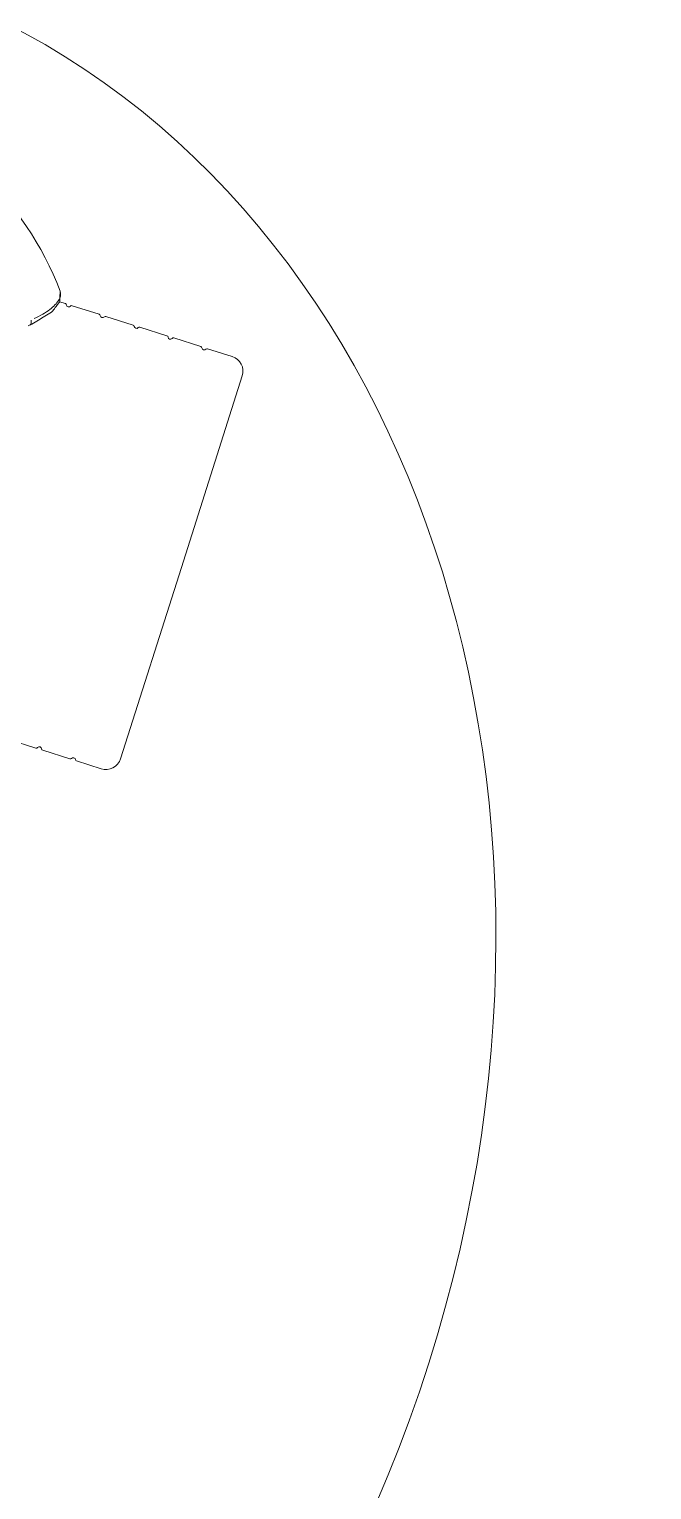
# Model space of a CAD drawing. Extents: x 309418 to 1212698, y 3438380 to 6877191.
# Drawn here: x 606460.48 to 606460.883, y 3438591.609 to 3438592.555 of the extents above; entities that cross this region are included whole.
import ezdxf

# ---------------------------------------------------------------- set-up
doc = ezdxf.new("R2010")
doc.units = 0
doc.header["$MEASUREMENT"] = 0
doc.linetypes.add('XR-LS-HARDSCAPE-LINES$1$HIDDEN2', pattern=[0.1875, 0.125, -0.0625])
doc.layers.add('LA-FLOWERING-TREE', color=221, linetype='Continuous')
doc.layers.add('LA-FURN-PERGOLA-POOL DECK-02', color=32, linetype='Continuous')
for name, color, linetype, lineweight in [('LA-FURN-PG-LIMITS', 1, 'Continuous', 5), ('LA-FURN-PG-PLAY EQUIPMENT', 160, 'Continuous', 5), ('LA-FURN-PG-SAFETY ZONE', 2, 'XR-LS-HARDSCAPE-LINES$1$HIDDEN2', 5)]:
    doc.layers.add(name, color=color, linetype=linetype, lineweight=lineweight)

# ---------------------------------------------------------------- blocks, each defined once
blk = doc.blocks.new('A$C753A40E1')
at = {"linetype": 'Continuous'}
for p, q in [((2.671, 36.55, -9.55), (1, 36.55, -9.55)), ((4.971, 36.55, -9.55), (3.129, 36.55, -9.55)), ((7.271, 36.55, -9.55), (5.429, 36.55, -9.55)), ((0, 22.55, -9.55), (0, 35.55, -9.55)), ((0, 9.55, -9.55), (0, 22.55, -9.55)), ((2.671, 8.55, -9.55), (1, 8.55, -9.55)), ((4.971, 8.55, -9.55), (3.129, 8.55, -9.55)), ((7.271, 8.55, -9.55), (5.429, 8.55, -9.55)), ((9.571, 8.55, -9.55), (7.729, 8.55, -9.55)), ((11.871, 8.55, -9.55), (10.029, 8.55, -9.55)), ((12.716, 8.55, -9.55), (12.329, 8.55, -9.55))]:
    blk.add_line(p, q, dxfattribs=at)
for points in [[(14.109, 10.582), (14.185, 10.665)], [(12.894, 7.891), (12.873, 7.966), (12.852, 8.042), (12.831, 8.117), (12.81, 8.192), (12.789, 8.267), (12.768, 8.343), (12.748, 8.418), (12.727, 8.493), (12.728, 8.573), (12.757, 8.658), (12.787, 8.743), (12.816, 8.829), (12.845, 8.914), (12.875, 8.999), (12.904, 9.085), (12.934, 9.17), (12.963, 9.255), (13.023, 9.346), (13.104, 9.441), (13.184, 9.536), (13.265, 9.631), (13.345, 9.726), (13.426, 9.821), (13.506, 9.916), (13.587, 10.011), (13.668, 10.106), (13.748, 10.201), (13.829, 10.296), (13.909, 10.391), (13.996, 10.486), (14.109, 10.582)], [(12.849, 7.958), (12.822, 8.012), (12.802, 8.07), (12.787, 8.132), (12.779, 8.197), (12.777, 8.266), (12.782, 8.338), (12.793, 8.413), (12.81, 8.492), (12.833, 8.574), (12.863, 8.659), (12.899, 8.747), (12.942, 8.838), (12.991, 8.932), (13.046, 9.028), (13.108, 9.126), (13.176, 9.227), (13.251, 9.329), (13.332, 9.434), (13.42, 9.54), (13.515, 9.647), (13.617, 9.756), (13.725, 9.866), (13.84, 9.976), (13.962, 10.086)]]:
    blk.add_lwpolyline(points, dxfattribs=at)
for centre, radius, start, end in [((1, 35.55, -9.55), 1, 90, 180), ((2.671, 36.45, -9.55), 0.1, 23.57818, 90), ((2.9, 36.55, -9.55), 0.15, 203.57818, 336.42182), ((3.129, 36.45, -9.55), 0.1, 90, 156.42182), ((4.971, 36.45, -9.55), 0.1, 23.57818, 90), ((5.2, 36.55, -9.55), 0.15, 203.57818, 336.42182), ((5.429, 36.45, -9.55), 0.1, 90, 156.42182), ((1, 9.55, -9.55), 1, 180, 270), ((2.671, 8.65, -9.55), 0.1, 270, 336.42182), ((2.9, 8.55, -9.55), 0.15, 23.57818, 156.42182), ((3.129, 8.65, -9.55), 0.1, 203.57818, 270), ((4.971, 8.65, -9.55), 0.1, 270, 336.42182), ((5.2, 8.55, -9.55), 0.15, 23.57818, 156.42182), ((5.429, 8.65, -9.55), 0.1, 203.57818, 270), ((7.271, 8.65, -9.55), 0.1, 270, 336.42182), ((7.5, 8.55, -9.55), 0.15, 23.57818, 156.42182), ((7.729, 8.65, -9.55), 0.1, 203.57818, 270), ((9.571, 8.65, -9.55), 0.1, 270, 336.42182), ((9.8, 8.55, -9.55), 0.15, 23.57818, 156.42182), ((10.029, 8.65, -9.55), 0.1, 203.57818, 270), ((11.871, 8.65, -9.55), 0.1, 270, 336.42182), ((12.1, 8.55, -9.55), 0.15, 23.57818, 156.42182), ((12.329, 8.65, -9.55), 0.1, 203.57818, 270), ((29.3, 21, -9.55), 21, 218.62617, 321.37383)]:
    blk.add_arc(centre, radius, start, end, dxfattribs=at)
blk.add_ellipse((14.3, 10.35, -9.55), major_axis=(-0.191, 0.232), ratio=0.679081, start_param=0.076123, end_param=1.446334, dxfattribs=at)
blk = doc.blocks.new('PGE-06')
at = {"layer": 'LA-FURN-PG-LIMITS', "extrusion": (0, 0, -1)}
blk.add_ellipse((0.05669, 0), major_axis=(0.75, 0), ratio=0.802095, dxfattribs=at)
at = {"layer": 'LA-FURN-PG-SAFETY ZONE'}
blk.add_lwpolyline([(-1.59971, 0, 0.414214), (-0.59971, -1), (0.59971, -1, 0.414214), (1.59971, 0, 0.414214), (0.59971, 1), (-0.59971, 1, 0.414214)], format="xyb", close=True, dxfattribs=at)
at = {"xscale": 0.01, "yscale": 0.01, "zscale": 0.01, "rotation": 90}
blk.add_blockref('A$C753A40E1', (0.72475, -0.29304, 0.0955), dxfattribs=at)
blk = doc.blocks.new('tent kids')
at = {"layer": 'LA-FURN-PERGOLA-POOL DECK-02'}
for points in [[(731928.76199, 294594.62807, 0.209883), (731928.76199, 294599.62807, -0.83868)], [(731933.76199, 294594.62807, -0.209883), (731933.76199, 294599.62807, 0.83868)]]:
    blk.add_lwpolyline(points, format="xyb", dxfattribs=at)
blk.add_lwpolyline([(731933.54283, 294599.35518, -0.05443), (731933.4891, 294599.40891, -0.182094), (731929.03488, 294599.40891, -0.05443), (731928.98115, 294599.35518, -0.182094), (731928.98115, 294594.90096, -0.05443), (731929.03488, 294594.84723, -0.182094), (731933.4891, 294594.84723, -0.05443), (731933.54283, 294594.90096, -0.182094)], format="xyb", close=True, dxfattribs=at)

msp = doc.modelspace()

# ---------------------------------------------------------------- linework, layer by layer
at = {"layer": 'LA-FLOWERING-TREE'}
for radius in [3.13344, 2.13344, 1.13344]:
    msp.add_circle((606460.39578, 3438591.93924), radius, dxfattribs=at)

# ---------------------------------------------------------------- block references
at = {"layer": 'LA-FURN-PERGOLA-POOL DECK-02', "xscale": 1.097475299388668, "yscale": 1.097475299388668, "zscale": 1.097475299388668, "rotation": 321.6764723266944}
for p in [(-224215.07428, 3683059.53038, 0), (-224210.76931, 3683056.12765, 0)]:
    msp.add_blockref('tent kids', p, dxfattribs=at)
at = {"layer": 'LA-FURN-PG-PLAY EQUIPMENT', "rotation": 72.37455111461088}
msp.add_blockref('PGE-06', (606460.14848, 3438591.8194, 0), dxfattribs=at)

doc.saveas('drawing.dxf')
